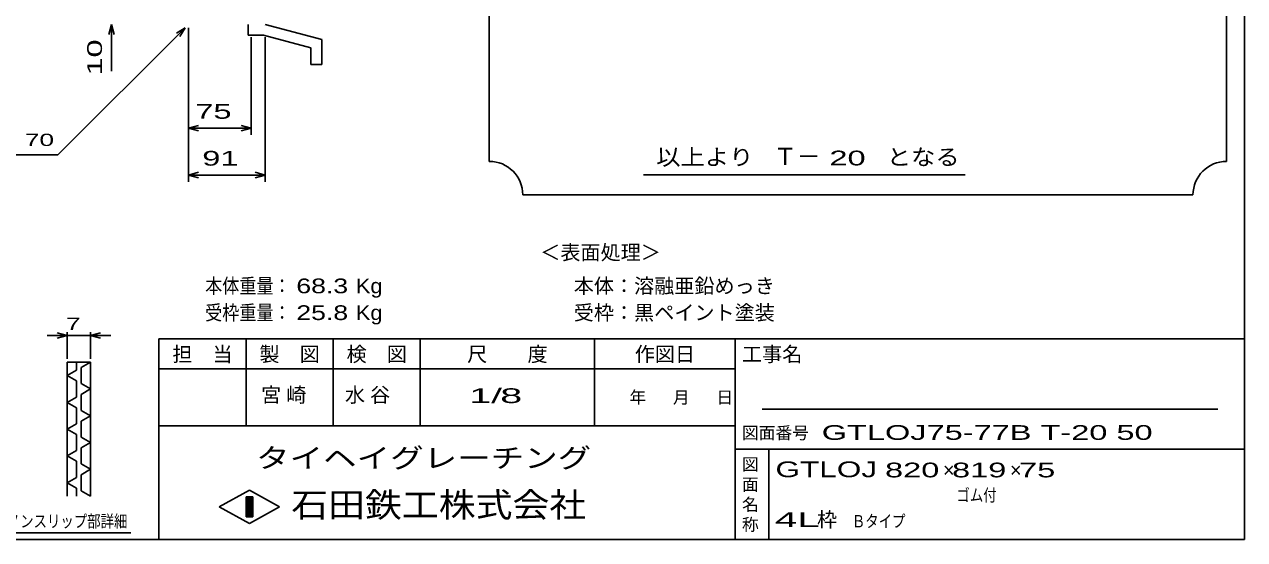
# Model space of a CAD drawing. Units: millimetres, scale not verified. Extents: x -1456 to 1385, y -1026 to 843.
# Drawn here: x -72 to 1385, y -917 to -302 of the extents above; entities that cross this region are included whole.
import ezdxf
from ezdxf.enums import TextEntityAlignment as Align

# ---------------------------------------------------------------- set-up
doc = ezdxf.new("R2010")
doc.units = ezdxf.units.MM
doc.header["$LTSCALE"] = 8
for name, color, linetype, lineweight in [('0_2', 150, 'Continuous', 25), ('19', 6, 'Continuous', 25), ('22', 4, 'Continuous', 25), ('24', 2, 'Continuous', 25), ('32', 4, 'Continuous', 25)]:
    doc.layers.add(name, color=color, linetype=linetype, lineweight=lineweight)
doc.styles.add('ベクトル', font='')
doc.styles.get('ベクトル').set_extended_font_data('ベクトル')

msp = doc.modelspace()

# ---------------------------------------------------------------- linework, layer by layer
at = {"layer": '0_2'}
for p, q in [((1384.8, 842.8), (1384.8, -917.2)), ((1384.8, -677.2), (88.8, -677.2)), ((88.8, -677.2), (88.8, -917.2)), ((192.8, -677.2), (192.8, -781.2)), ((296.8, -781.2), (296.8, -677.2)), ((400.8, -677.2), (400.8, -781.2)), ((608.8, -781.2), (608.8, -677.2)), ((776.8, -677.2), (776.8, -917.2)), ((776.8, -713.2), (88.8, -713.2)), ((1352.8, -761.2), (808.8, -761.2)), ((88.8, -781.2), (776.8, -781.2)), ((776.8, -809.2), (1384.8, -809.2)), ((816.8, -917.2), (816.8, -809.2)), ((160.8, -878), (196.8, -858)), ((196.8, -858), (232.8, -878)), ((192.8, -866), (200.8, -866)), ((192.8, -890), (192.8, -866)), ((192.8, -866), (194.4, -866)), ((194.4, -866), (194.4, -890)), ((196, -890), (196, -866)), ((196, -866), (197.6, -866)), ((197.6, -866), (197.6, -890)), ((199.2, -890), (199.2, -866)), ((199.2, -866), (200.8, -866)), ((200.8, -866), (200.8, -890)), ((200.8, -866), (200.8, -890)), ((196.8, -898), (160.8, -878)), ((232.8, -878), (196.8, -898)), ((200.8, -890), (192.8, -890)), ((194.4, -890), (196, -890)), ((197.6, -890), (199.2, -890)), ((1384.8, -917.2), (-1383.2, -917.2))]:
    msp.add_line(p, q, dxfattribs=at)
at = {"layer": '19'}
for p, q in [((195.49, -314.51), (195.49, -301.51)), ((283.11, -319.62), (215.5, -301.5)), ((195.49, -314.51), (213.78, -314.51)), ((270.11, -329.6), (213.78, -314.51)), ((283.11, -349.62), (283.11, -319.62)), ((270.11, -349.62), (270.11, -329.6)), ((270.11, -349.62), (283.11, -349.62))]:
    msp.add_line(p, q, dxfattribs=at)
at = {"layer": '22'}
for p, q in [((-32, -457.5), (120, -305.5)), ((28.8, -313.5), (32, -301.5)), ((35.2, -313.5), (32, -301.5)), ((32, -357.5), (32, -301.5)), ((109.6, -311.9), (120, -305.5)), ((113.6, -315.9), (120, -305.5)), ((124, -433.5), (124, -305.5)), ((124, -489.5), (124, -305.5)), ((199, -433.5), (199, -316.9)), ((215.5, -489.5), (215.5, -316.9)), ((124, -425.5), (136, -422.3)), ((199, -425.5), (187, -422.3)), ((136, -428.7), (124, -425.5)), ((124, -425.5), (199, -425.5)), ((187, -428.7), (199, -425.5)), ((-192, -457.5), (-32, -457.5)), ((124, -481.5), (136, -478.3)), ((215.5, -481.5), (203.5, -478.3)), ((136, -484.7), (124, -481.5)), ((124, -481.5), (215.5, -481.5)), ((203.5, -484.7), (215.5, -481.5))]:
    msp.add_line(p, q, dxfattribs=at)
at = {"layer": '24', "color": 4}
for p, q in [((483.2, 774.8), (483.2, -465.2)), ((1363.2, -465.2), (1363.2, 774.8)), ((667.2, -481.2), (1051.2, -481.2)), ((523.2, -505.2), (1323.2, -505.2))]:
    msp.add_line(p, q, dxfattribs=at)
for centre, start, end in [((483.2, -505.2), 0, 90), ((1363.2, -505.2), 90, 180)]:
    msp.add_arc(centre, 40, start, end, dxfattribs=at)
at = {"layer": '32'}
for p, q in [((-20.8, -673.2), (-32.8, -670)), ((-20.8, -701.2), (-20.8, -669.2)), ((7.2, -669.2), (7.2, -701.2)), ((7.2, -673.2), (19.2, -670)), ((-20.8, -673.2), (-44.8, -673.2)), ((-32.8, -676.4), (-20.8, -673.2)), ((-20.8, -673.2), (7.2, -673.2)), ((19.2, -676.4), (7.2, -673.2)), ((7.2, -673.2), (31.2, -673.2)), ((-20.8, -705.2), (7.2, -705.2)), ((-20.8, -865.2), (-20.8, -705.2)), ((-9.6, -705.2), (-9.6, -714.8)), ((7.2, -705.2), (-4, -711.6)), ((-4, -711.6), (-4, -730.8)), ((7.2, -705.2), (7.2, -865.2)), ((-9.6, -714.8), (-20.8, -721.2)), ((-20.8, -721.2), (-9.6, -727.6)), ((-9.6, -727.6), (-9.6, -746.8)), ((-4, -730.8), (7.2, -737.2)), ((7.2, -737.2), (-4, -743.6)), ((-9.6, -746.8), (-20.8, -753.2)), ((-20.8, -753.2), (-9.6, -759.6)), ((-4, -743.6), (-4, -762.8)), ((-9.6, -759.6), (-9.6, -778.8)), ((-4, -762.8), (7.2, -769.2)), ((7.2, -769.2), (-4, -775.6)), ((-9.6, -778.8), (-20.8, -785.2)), ((-20.8, -785.2), (-9.6, -791.6)), ((-4, -775.6), (-4, -794.8)), ((-9.6, -791.6), (-9.6, -810.8)), ((-4, -794.8), (7.2, -801.2)), ((-9.6, -810.8), (-20.8, -817.2)), ((7.2, -801.2), (-4, -807.6)), ((-4, -807.6), (-4, -826.8)), ((-20.8, -817.2), (-9.6, -823.6)), ((-9.6, -823.6), (-9.6, -842.8)), ((-4, -826.8), (7.2, -833.2)), ((-9.6, -842.8), (-20.8, -849.2)), ((7.2, -833.2), (-4, -839.6)), ((-4, -839.6), (-4, -858.8)), ((-20.8, -849.2), (-9.6, -855.6)), ((-9.6, -855.6), (-9.6, -865.2)), ((-4, -858.8), (7.2, -865.2)), ((55.2, -909.2), (-148.8, -909.2))]:
    msp.add_line(p, q, dxfattribs=at)

# ---------------------------------------------------------------- texts
at = {"layer": '0_2', "style": 'ベクトル'}
for s, height, p in [('担\u3000当', 17.6, (104.8, -695.6)), ('製\u3000図', 17.6, (208.8, -695.6)), ('検\u3000図', 17.6, (312.8, -695.6)), ('尺\u3000\u3000度', 17.6, (456.8, -695.6)), ('作図日', 17.6, (656.8, -695.6)), ('工事名', 17.6, (784.8, -695.6)), ('年', 14.66, (650.4, -747.2)), ('月', 14.66, (702.4, -747.2)), ('日', 14.66, (754.4, -747.2)), ('図面番号', 14.66, (784.8, -789.6)), ('図', 14.66, (784.8, -827.2)), ('面', 14.66, (784.8, -851.2)), ('名', 14.66, (784.8, -875.2)), ('称', 14.66, (784.8, -899.2))]:
    msp.add_text(s, height=height, dxfattribs=at).set_placement(p, align=Align.MIDDLE_LEFT)
at = {"layer": '0_2', "color": 222, "style": 'ベクトル'}
for s, height, width, p in [('タイヘイグレーチング', 23.46, 1.25, (204.8, -819.6)), ('石田鉄工株式会社', 29.33, 1.1, (246.8, -875.6))]:
    msp.add_text(s, height=height, dxfattribs=dict(at, width=width)).set_placement(p, align=Align.MIDDLE_LEFT)
at = {"layer": '22', "color": 2, "style": 'ベクトル', "width": 1.65}
msp.add_text(' 10 ', height=17.6, rotation=90, dxfattribs=at).set_placement((12, -373.5), align=Align.MIDDLE_LEFT)
at = {"layer": '22', "color": 2, "style": 'ベクトル'}
for s, height, width, p in [(' 75 ', 17.6, 1.65, (121.5, -405.5)), (' 70 ', 14.66, 1.6, (-80, -439.5)), (' 91 ', 17.6, 1.65, (129.75, -461.5)), ('本体重量：', 17.6, 0.85, (144, -614)), (' 68.3', 17.6, 1.35, (244, -614)), ('Kg', 17.6, 1.1, (324, -614)), ('受枠重量：', 17.6, 0.85, (144, -646)), (' 25.8', 17.6, 1.35, (244, -646)), ('Kg', 17.6, 1.1, (324, -646)), ('1/', 17.6, 2, (459.2, -745.2)), (' 8 ', 17.6, 2, (483.2, -745.2)), ('GTLOJ75-77B T-20 50             ', 17.6, 1.65, (880, -789.2)), ('GTLOJ', 18.77, 1.5, (824.8, -833.2)), (' 820 ', 17.6, 1.65, (944.8, -834)), (' 819 ', 17.6, 1.65, (1024.8, -834)), (' 75 ', 17.6, 1.65, (1104.8, -834)), ('ゴム付', 14.66, 0.8, (1040.8, -864)), ('4L', 17.6, 2.05, (824, -893.2)), ('Ｂタイプ', 14.66, 0.8, (916, -895.2))]:
    msp.add_text(s, height=height, dxfattribs=dict(at, width=width)).set_placement(p, align=Align.MIDDLE_LEFT)
for s, p in [('＜表面処理＞', (544, -574)), ('本体：', (584, -614)), ('溶融亜鉛めっき', (656, -614)), ('受枠：', (584, -646)), ('黒ペイント塗装', (656, -646)), ('×', (1024.8, -834)), ('×', (1104.8, -834)), ('枠', (874.4, -893.2))]:
    msp.add_text(s, height=17.6, dxfattribs=at).set_placement(p, align=Align.MIDDLE_LEFT)
at = {"layer": '22', "color": 2, "char_height": 17.6, "attachment_point": 4, "style": 'ベクトル'}
for s, insert in [('\\T1.25;宮崎\u3000', (210.8, -745.2)), ('\\T1.25;水谷\u3000', (310.8, -745.2))]:
    msp.add_mtext(s, dxfattribs=dict(at, insert=insert))
at = {"layer": '24', "style": 'ベクトル'}
for s, height, width, p in [('以上より\u3000', 19.35, 1.1, (682.4, -460)), ('となる', 19.35, 1.1, (957.6, -460)), (' 20 ', 17.6, 1.65, (878.4, -461.2))]:
    msp.add_text(s, height=height, dxfattribs=dict(at, width=width)).set_placement(p, align=Align.MIDDLE_LEFT)
msp.add_text('Ｔ－', height=20.53, dxfattribs=at).set_placement((822.4, -459.2), align=Align.MIDDLE_LEFT)
at = {"layer": '32', "color": 2, "style": 'ベクトル'}
for s, width, p in [(' 7 ', 1.6, (-30.8, -659.2)), ('主部材ノンスリップ部詳細', 0.8, (-140.8, -895.2))]:
    msp.add_text(s, height=14.66, dxfattribs=dict(at, width=width)).set_placement(p, align=Align.MIDDLE_LEFT)

doc.saveas('drawing.dxf')
